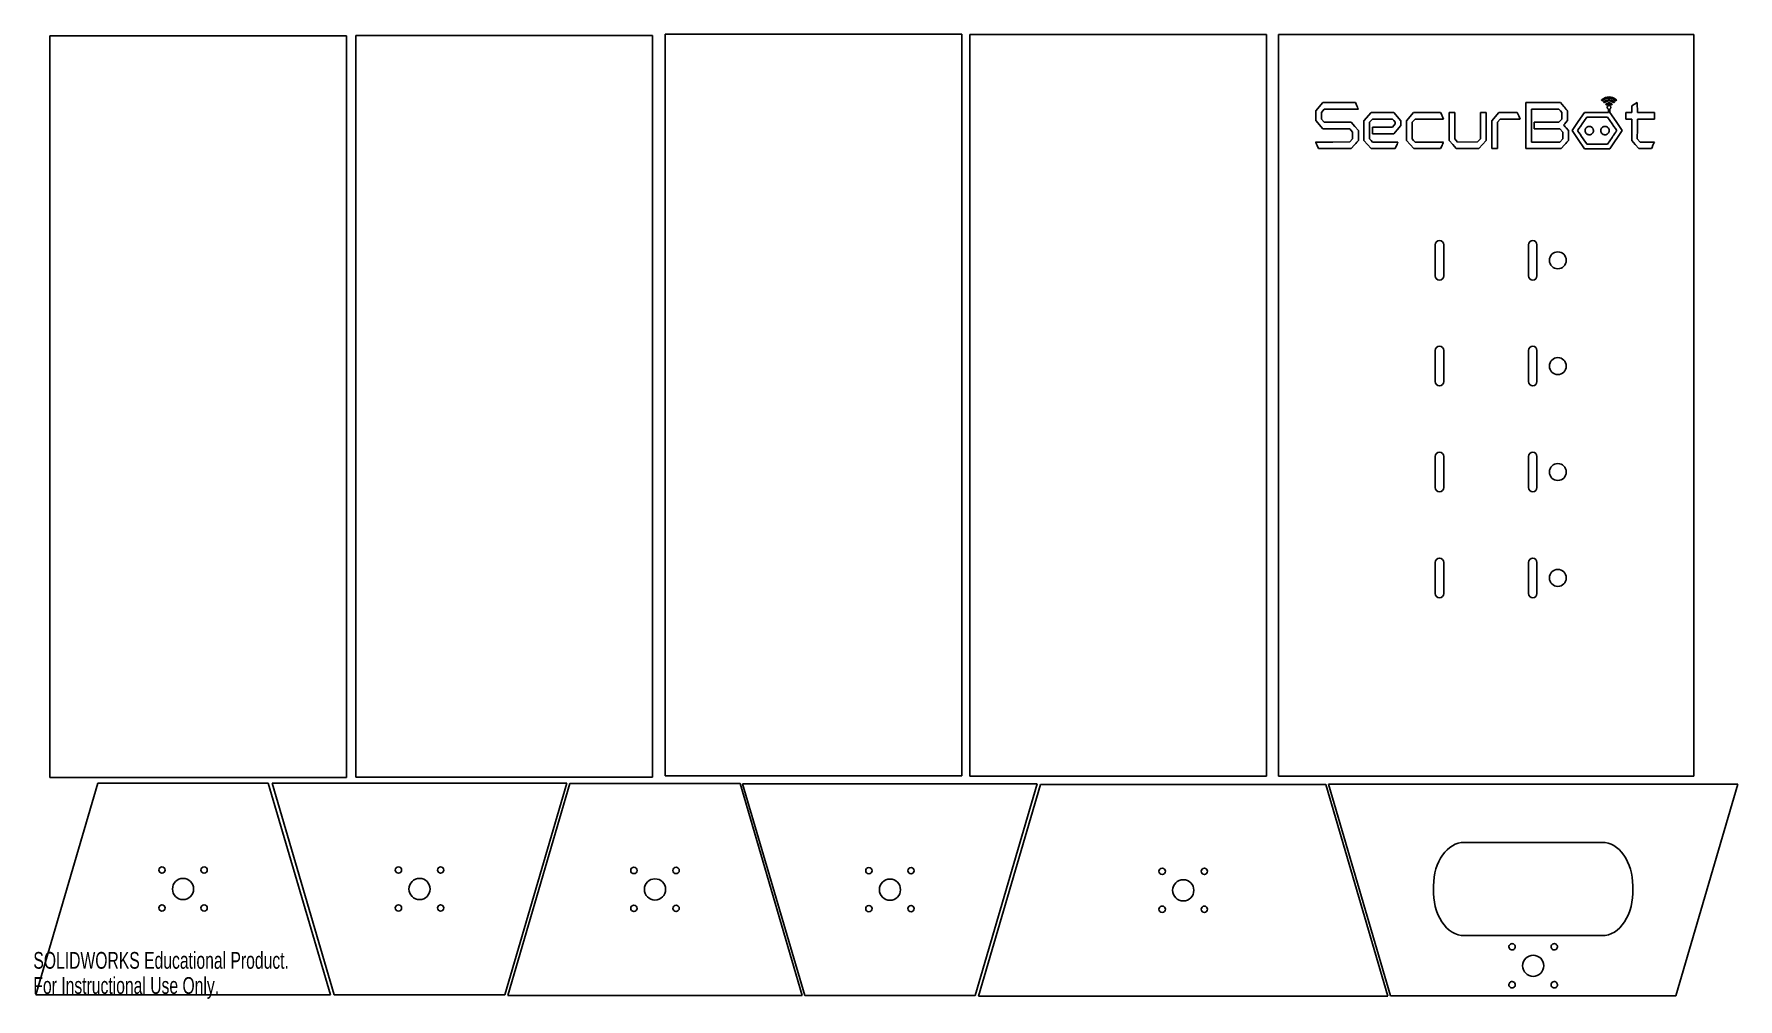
# Model space of a CAD drawing. Header units: millimetres. Extents: x 0 to 804, y 0 to 455.
import ezdxf

# ---------------------------------------------------------------- set-up
doc = ezdxf.new("R2010")
doc.units = ezdxf.units.MM
doc.styles.add('SLDTEXTSTYLE0', font='TXT', dxfattribs={"width": 0.7})

msp = doc.modelspace()

# ---------------------------------------------------------------- linework, layer by layer
at = {"color": 7, "linetype": 'Continuous', "lineweight": 25}
for p, q in [((7.75, 454.38), (147.75, 454.38)), ((7.75, 104.38), (7.75, 454.38)), ((147.75, 454.38), (147.75, 104.38)), ((292.14, 454.63), (152.14, 454.63)), ((152.14, 454.63), (152.14, 104.63)), ((292.14, 104.63), (292.14, 454.63)), ((438.07, 455.25), (298.07, 455.25)), ((298.07, 455.25), (298.07, 105.25)), ((438.07, 105.25), (438.07, 455.25)), ((581.81, 455.1), (441.81, 455.1)), ((441.81, 455.1), (441.81, 105.1)), ((581.81, 105.1), (581.81, 455.1)), ((783.46, 455.07), (587.46, 455.07)), ((587.46, 455.07), (587.46, 105.07)), ((783.46, 105.07), (783.46, 455.07)), ((605.09, 419.03), (608.44, 422.91)), ((605.09, 414.39), (605.09, 419.03)), ((609.1, 419.8), (607.78, 418.26)), ((607.78, 418.26), (607.78, 415.15)), ((608.44, 422.91), (623.85, 422.9)), ((617.14, 419.8), (609.1, 419.8)), ((623.85, 422.9), (624.51, 421.37)), ((627.84, 414.37), (631.19, 418.25)), ((631.19, 418.25), (641.92, 418.25)), ((641.92, 418.25), (645.26, 414.38)), ((647.95, 414.37), (651.3, 418.25)), ((651.3, 418.25), (664.03, 418.25)), ((664.03, 418.25), (664.37, 417.48)), ((668.04, 418.25), (670.73, 418.25)), ((668.04, 405.08), (668.04, 418.25)), ((670.73, 418.25), (670.73, 405.85)), ((682.77, 418.25), (685.46, 418.25)), ((682.77, 405.84), (682.77, 418.25)), ((685.46, 418.25), (685.46, 405.07)), ((688.13, 414.37), (691.48, 418.25)), ((691.48, 418.25), (700.19, 418.24)), ((700.19, 418.24), (700.86, 416.71)), ((704.19, 422.91), (720.54, 422.91)), ((704.19, 401.19), (704.19, 422.91)), ((706.88, 419.8), (706.88, 404.3)), ((719.87, 419.8), (706.88, 419.8)), ((720.54, 419.02), (719.87, 419.8)), ((720.54, 422.91), (722.08, 421.13)), ((721.21, 418.25), (720.54, 419.02)), ((721.21, 415.17), (721.21, 418.25)), ((723.75, 419.18), (723.9, 419.01)), ((723.9, 419.01), (723.9, 414.39)), ((728.99, 413.97), (731.95, 418.23)), ((731.95, 418.23), (743.16, 418.23)), ((739.93, 424.09), (740, 424.16)), ((740.11, 423.92), (739.93, 424.09)), ((740.87, 423.16), (741, 423.28)), ((741.05, 422.97), (740.87, 423.16)), ((741.24, 422.79), (741.05, 422.97)), ((741.41, 422.93), (741.24, 422.79)), ((741.89, 422.14), (742.01, 422.24)), ((742.07, 421.95), (741.89, 422.14)), ((743.16, 419.85), (743.03, 419.94)), ((743.16, 418.23), (743.16, 419.85)), ((743.96, 419.95), (743.84, 419.87)), ((743.84, 419.87), (743.84, 418.18)), ((743.84, 418.18), (746.78, 413.94)), ((744.64, 421.79), (744.53, 421.88)), ((744.82, 421.96), (744.64, 421.79)), ((745.68, 422.82), (745.56, 422.93)), ((745.86, 423), (745.68, 422.82)), ((746.05, 423.18), (745.86, 423)), ((746, 423.23), (746.05, 423.18)), ((747, 424.14), (746.82, 423.96)), ((746.96, 424.18), (747, 424.14)), ((751.48, 418.25), (754.17, 418.25)), ((751.48, 415.16), (751.48, 418.25)), ((754.17, 419.81), (754.18, 421.37)), ((754.17, 418.25), (754.17, 419.81)), ((754.18, 421.37), (756.82, 422.9)), ((756.82, 422.9), (756.84, 418.26)), ((756.84, 418.26), (764.88, 418.25)), ((764.88, 418.25), (764.88, 415.16)), ((608.44, 410.51), (605.09, 414.39)), ((607.78, 415.15), (609.12, 413.6)), ((621.16, 410.51), (608.44, 410.51)), ((609.12, 413.6), (621.84, 413.6)), ((621.84, 409.73), (621.16, 410.51)), ((621.84, 413.6), (623.52, 411.65)), ((623.52, 411.65), (625.2, 409.71)), ((627.84, 405.08), (627.84, 414.37)), ((631.2, 414.39), (630.53, 413.61)), ((630.53, 413.61), (630.53, 405.84)), ((631.87, 415.16), (631.2, 414.39)), ((631.86, 411.27), (641.24, 411.27)), ((631.86, 408.18), (631.86, 411.27)), ((641.24, 415.16), (631.87, 415.16)), ((641.91, 414.39), (641.24, 415.16)), ((641.24, 411.27), (642.57, 412.82)), ((642.57, 413.61), (641.91, 414.39)), ((643.59, 410.12), (641.92, 408.18)), ((642.57, 412.82), (642.57, 413.61)), ((645.26, 412.05), (643.59, 410.12)), ((645.26, 414.38), (645.26, 412.05)), ((647.95, 405.08), (647.95, 414.37)), ((651.97, 415.15), (650.64, 413.61)), ((650.64, 413.61), (650.64, 405.84)), ((665.36, 415.17), (651.97, 415.15)), ((665.03, 415.94), (665.36, 415.17)), ((688.13, 407.78), (688.13, 414.37)), ((692.15, 415.15), (690.81, 413.61)), ((690.81, 413.61), (690.81, 401.19)), ((701.52, 415.17), (692.15, 415.15)), ((700.86, 416.71), (701.52, 415.17)), ((708.21, 413.62), (719.87, 413.62)), ((708.21, 410.51), (708.21, 413.62)), ((720.27, 410.51), (708.21, 410.51)), ((719.87, 413.62), (720.54, 414.39)), ((721.61, 408.95), (720.27, 410.51)), ((720.54, 414.39), (721.21, 415.17)), ((723.9, 414.39), (723, 413.35)), ((723.2, 410.99), (724.3, 409.71)), ((726.04, 409.7), (728.99, 413.97)), ((733.06, 416.1), (730.84, 412.91)), ((742.7, 416.1), (733.06, 416.1)), ((744.92, 412.91), (742.7, 416.1)), ((746.78, 413.94), (749.72, 409.7)), ((754.17, 415.16), (751.48, 415.16)), ((754.17, 405.07), (754.17, 415.16)), ((756.84, 410.51), (756.83, 405.86)), ((764.88, 415.16), (756.84, 415.15)), ((756.84, 415.15), (756.84, 410.51)), ((606.43, 401.19), (605.78, 402.71)), ((613.14, 404.31), (621.18, 404.32)), ((621.18, 404.32), (622.51, 405.84)), ((622.51, 408.95), (621.84, 409.73)), ((623.38, 402.97), (621.84, 401.19)), ((622.51, 405.84), (622.51, 408.95)), ((625.2, 405.09), (625.05, 404.92)), ((625.2, 409.71), (625.2, 405.09)), ((629.52, 403.14), (627.84, 405.08)), ((631.2, 401.19), (629.52, 403.14)), ((630.53, 405.84), (631.19, 405.07)), ((631.19, 405.07), (631.85, 404.31)), ((631.85, 404.31), (637.88, 404.31)), ((641.92, 408.18), (631.86, 408.18)), ((643.24, 402.71), (642.59, 401.19)), ((649.63, 403.14), (647.95, 405.08)), ((651.31, 401.19), (649.63, 403.14)), ((650.64, 405.84), (651.3, 405.07)), ((651.3, 405.07), (651.96, 404.31)), ((651.96, 404.31), (658.66, 404.31)), ((664.69, 402.72), (664.03, 401.19)), ((669.72, 403.13), (668.04, 405.08)), ((671.39, 401.19), (669.72, 403.13)), ((670.73, 405.85), (671.4, 405.08)), ((671.4, 405.08), (672.06, 404.3)), ((672.06, 404.3), (681.45, 404.32)), ((681.45, 404.32), (682.77, 405.84)), ((685.46, 405.07), (682.11, 401.19)), ((688.13, 401.19), (688.13, 407.78)), ((706.88, 404.3), (720.27, 404.3)), ((720.27, 404.3), (721.61, 405.86)), ((722.48, 402.97), (720.94, 401.19)), ((721.61, 405.86), (721.61, 408.95)), ((724.3, 405.09), (724.16, 404.92)), ((724.3, 409.71), (724.3, 405.09)), ((728.99, 405.44), (726.04, 409.7)), ((731.95, 401.17), (728.99, 405.44)), ((732.88, 403.56), (733.07, 403.29)), ((733.07, 403.29), (737.88, 403.29)), ((737.88, 403.29), (742.7, 403.3)), ((742.7, 403.3), (744.92, 406.5)), ((749.72, 409.7), (743.8, 401.17)), ((755.84, 403.13), (754.17, 405.07)), ((757.51, 401.19), (755.84, 403.13)), ((756.83, 405.86), (758.17, 404.3)), ((758.17, 404.3), (761.53, 404.3)), ((621.84, 401.19), (606.43, 401.19)), ((642.59, 401.19), (631.2, 401.19)), ((664.03, 401.19), (651.31, 401.19)), ((682.11, 401.19), (671.39, 401.19)), ((690.81, 401.19), (688.13, 401.19)), ((720.94, 401.19), (704.19, 401.19)), ((743.8, 401.17), (731.95, 401.17)), ((763.54, 401.19), (757.51, 401.19)), ((763.56, 401.25), (763.54, 401.19)), ((661.46, 341.13), (661.46, 355.83)), ((665.46, 341.13), (665.46, 355.83)), ((705.46, 341.13), (705.46, 355.83)), ((709.46, 341.13), (709.46, 355.83)), ((661.46, 291.23), (661.46, 305.93)), ((665.46, 291.23), (665.46, 305.93)), ((705.46, 291.23), (705.46, 305.93)), ((709.46, 291.23), (709.46, 305.93)), ((661.46, 241.22), (661.46, 255.92)), ((665.46, 241.22), (665.46, 255.92)), ((705.46, 241.22), (705.46, 255.92)), ((709.46, 241.22), (709.46, 255.92)), ((661.46, 191.22), (661.46, 205.92)), ((665.46, 191.22), (665.46, 205.92)), ((705.46, 191.22), (705.46, 205.92)), ((709.46, 191.22), (709.46, 205.92)), ((152.14, 104.63), (292.14, 104.63)), ((298.07, 105.25), (438.07, 105.25)), ((441.81, 105.1), (581.81, 105.1)), ((587.46, 105.07), (783.46, 105.07)), ((30.41, 101.77), (1.13, 1.77)), ((147.75, 104.38), (7.75, 104.38)), ((110.85, 101.77), (30.41, 101.77)), ((140.13, 1.77), (110.85, 101.77)), ((112.72, 101.77), (251.72, 101.77)), ((142, 1.77), (112.72, 101.77)), ((251.72, 101.77), (222.44, 1.77)), ((253.1, 101.58), (223.82, 1.58)), ((333.54, 101.58), (253.1, 101.58)), ((362.82, 1.58), (333.54, 101.58)), ((334.68, 101.46), (473.68, 101.46)), ((363.96, 1.46), (334.68, 101.46)), ((473.68, 101.46), (444.4, 1.46)), ((475.26, 101.17), (445.98, 1.17)), ((609.9, 101.17), (475.26, 101.17)), ((639.18, 1.17), (609.9, 101.17)), ((640.38, 1.32), (611.1, 101.32)), ((611.1, 101.32), (804.3, 101.32)), ((804.3, 101.32), (775.02, 1.32)), ((740.2, 73.8), (675.2, 73.8)), ((675.2, 29.76), (740.2, 29.76)), ((1.13, 1.77), (140.13, 1.77)), ((222.44, 1.77), (142, 1.77)), ((223.82, 1.58), (362.82, 1.58)), ((444.4, 1.46), (363.96, 1.46)), ((445.98, 1.17), (639.18, 1.17)), ((775.02, 1.32), (640.38, 1.32))]:
    msp.add_line(p, q, dxfattribs=at)
for centre, radius in [((719.33, 348.48), 4), ((719.33, 298.58), 4), ((719.33, 248.57), 4), ((719.33, 198.57), 4), ((60.68, 60.72), 1.5), ((70.63, 51.77), 5), ((80.58, 60.72), 1.5), ((172.27, 60.72), 1.5), ((182.22, 51.77), 5), ((192.17, 60.72), 1.5), ((283.37, 60.53), 1.5), ((293.32, 51.58), 5), ((303.27, 60.53), 1.5), ((394.23, 60.41), 1.5), ((404.18, 51.46), 5), ((414.13, 60.41), 1.5), ((532.63, 60.12), 1.5), ((552.53, 60.12), 1.5), ((542.58, 51.17), 5), ((60.68, 42.82), 1.5), ((80.58, 42.82), 1.5), ((172.27, 42.82), 1.5), ((192.17, 42.82), 1.5), ((283.37, 42.63), 1.5), ((303.27, 42.63), 1.5), ((394.23, 42.51), 1.5), ((414.13, 42.51), 1.5), ((532.63, 42.22), 1.5), ((552.53, 42.22), 1.5), ((707.7, 15.54), 5)]:
    msp.add_circle(centre, radius, dxfattribs=at)
for centre, radius, start, end in [((620.81, 569.82), 150.07, 268.59709, 271.66632), ((663.46, 355.83), 2, 0, 180), ((707.46, 355.83), 2, 0, 180), ((663.46, 341.13), 2, 180, 0), ((707.46, 341.13), 2, 180, 0), ((663.46, 305.93), 2, 0, 180), ((707.46, 305.93), 2, 0, 180), ((663.46, 291.23), 2, 180, 0), ((707.46, 291.23), 2, 180, 0), ((663.46, 255.92), 2, 0, 180), ((707.46, 255.92), 2, 0, 180), ((663.46, 241.22), 2, 180, 0), ((707.46, 241.22), 2, 180, 0), ((663.46, 205.92), 2, 0, 180), ((707.46, 205.92), 2, 0, 180), ((663.46, 191.22), 2, 180, 0), ((707.46, 191.22), 2, 180, 0), ((697.75, 24.49), 1.5, 138.02785, 318.02976), ((697.75, 24.49), 1.5, 318.02785, 138.02976), ((717.65, 24.49), 1.5, 41.97045, 221.97236), ((717.65, 24.49), 1.5, 221.97045, 41.97236), ((697.75, 6.59), 1.5, 41.97045, 221.97236), ((717.65, 6.59), 1.5, 318.02785, 138.02976), ((697.75, 6.59), 1.5, 221.97045, 41.97236), ((717.65, 6.59), 1.5, 138.02785, 318.02976)]:
    msp.add_arc(centre, radius, start, end, dxfattribs=at)
for centre, major_axis, start_param, end_param in [((675.2, 53.28), (0, 20.52), 0, 1.570796), ((740.2, 53.28), (0, -20.52), 1.570796, 3.141593), ((675.2, 50.28), (0, -20.52), 4.639141, 6.283185), ((675.2, 53.28), (0, 20.52), 1.570796, 1.644045), ((740.2, 50.28), (0, -20.52), 0, 1.644045), ((740.2, 53.28), (0, 20.52), 4.639141, 4.712389)]:
    msp.add_ellipse(centre, major_axis=major_axis, ratio=0.706779, start_param=start_param, end_param=end_param, dxfattribs=at)
for points, knots in [([(624.51, 421.37), (624.68, 420.97), (624.9, 420.48), (625.11, 419.97), (625.16, 419.85), (625.17, 419.82), (625.18, 419.82), (625.18, 419.82), (625.18, 419.82), (625.18, 419.82)], [0, 0, 0, 0, 0.764504, 0.949435, 0.989154, 0.997532, 0.999364, 0.999803, 1, 1, 1, 1]), ([(722.08, 421.13), (722.3, 420.87), (722.71, 420.39), (723.22, 419.8), (723.56, 419.41), (723.71, 419.24), (723.75, 419.18)], [0, 0, 0, 0, 0.402103, 0.73338, 0.913959, 1, 1, 1, 1]), ([(740.3, 423.74), (740.3, 423.74), (740.3, 423.74), (740.3, 423.74), (740.29, 423.74), (740.29, 423.74), (740.29, 423.74), (740.28, 423.75), (740.26, 423.77), (740.2, 423.82), (740.15, 423.88), (740.11, 423.92)], [0, 0, 0, 0, 0.000422, 0.00094, 0.002184, 0.005593, 0.015195, 0.043684, 0.127689, 0.368366, 1, 1, 1, 1]), ([(740.54, 423.94), (740.48, 423.89), (740.4, 423.82), (740.32, 423.76), (740.3, 423.74), (740.3, 423.74), (740.3, 423.74), (740.3, 423.74), (740.3, 423.74), (740.3, 423.74)], [0, 0, 0, 0, 0.763041, 0.948445, 0.988646, 0.997283, 0.999215, 0.99971, 1, 1, 1, 1]), ([(742.61, 424.96), (742.19, 424.85), (741.43, 424.64), (740.82, 424.16), (740.54, 423.94)], [0, 0, 0, 0, 0.554533, 1, 1, 1, 1]), ([(742.86, 423.65), (742.56, 423.57), (742.03, 423.42), (741.6, 423.08), (741.41, 422.93)], [0, 0, 0, 0, 0.561521, 1, 1, 1, 1]), ([(742.27, 421.77), (742.27, 421.77), (742.27, 421.77), (742.27, 421.77), (742.27, 421.77), (742.26, 421.77), (742.26, 421.77), (742.25, 421.78), (742.23, 421.8), (742.17, 421.86), (742.11, 421.91), (742.07, 421.95)], [0, 0, 0, 0, 0.000513, 0.001164, 0.002509, 0.006166, 0.01618, 0.045115, 0.129824, 0.37068, 1, 1, 1, 1]), ([(742.37, 421.85), (742.35, 421.83), (742.31, 421.8), (742.28, 421.77), (742.27, 421.77), (742.27, 421.77), (742.27, 421.77), (742.27, 421.77), (742.27, 421.77)], [0, 0, 0, 0, 0.749511, 0.939554, 0.983874, 0.994982, 0.997866, 1, 1, 1, 1]), ([(744.53, 421.88), (744.34, 422), (743.97, 422.23), (743.34, 422.28), (742.79, 422.15), (742.51, 421.95), (742.37, 421.85)], [0, 0, 0, 0, 0.283071, 0.5618642, 0.7801903, 1, 1, 1, 1]), ([(743.03, 419.94), (742.97, 419.99), (742.84, 420.09), (742.68, 420.33), (742.65, 420.53), (742.63, 420.66)], [0, 0, 0, 0, 0.280081, 0.565147, 1, 1, 1, 1]), ([(743.48, 423.7), (743.35, 423.7), (743.14, 423.71), (742.94, 423.67), (742.86, 423.65)], [0, 0, 0, 0, 0.6346936, 1, 1, 1, 1]), ([(744.47, 423.55), (744.3, 423.6), (743.97, 423.7), (743.63, 423.7), (743.48, 423.7)], [0, 0, 0, 0, 0.53344, 1, 1, 1, 1]), ([(744.34, 420.66), (744.34, 420.58), (744.32, 420.42), (744.2, 420.16), (744.05, 420.03), (743.96, 419.95)], [0, 0, 0, 0, 0.277946, 0.565909, 1, 1, 1, 1]), ([(744.01, 422.71), (744.15, 422.67), (744.4, 422.59), (744.62, 422.45), (744.72, 422.39)], [0, 0, 0, 0, 0.566527, 1, 1, 1, 1]), ([(746.63, 423.78), (746.63, 423.78), (746.63, 423.78), (746.63, 423.78), (746.63, 423.78), (746.62, 423.78), (746.61, 423.79), (746.59, 423.81), (746.51, 423.87), (746.45, 423.93), (746.4, 423.97)], [0, 0, 0, 0, 0.001188, 0.002942, 0.006922, 0.017525, 0.047351, 0.133103, 0.374463, 1, 1, 1, 1]), ([(746.82, 423.96), (746.77, 423.91), (746.72, 423.85), (746.65, 423.8), (746.64, 423.78), (746.63, 423.78), (746.63, 423.78), (746.63, 423.78), (746.63, 423.78)], [0, 0, 0, 0, 0.756004, 0.94366, 0.986005, 0.995911, 0.998324, 1, 1, 1, 1]), ([(746.71, 424.4), (746.77, 424.35), (746.85, 424.28), (746.93, 424.2), (746.96, 424.18)], [0, 0, 0, 0, 0.691576, 1, 1, 1, 1]), ([(664.37, 417.48), (664.49, 417.18), (664.72, 416.67), (664.94, 416.16), (665.03, 415.94)], [0, 0, 0, 0, 0.567236, 1, 1, 1, 1]), ([(733.05, 411.32), (733.24, 411.43), (733.59, 411.63), (733.99, 411.65), (734.16, 411.66)], [0, 0, 0, 0, 0.553889, 1, 1, 1, 1]), ([(734.16, 411.66), (734.38, 411.64), (734.77, 411.62), (735.11, 411.43), (735.25, 411.34)], [0, 0, 0, 0, 0.559462, 1, 1, 1, 1]), ([(740.45, 411.32), (740.65, 411.43), (740.99, 411.63), (741.39, 411.65), (741.57, 411.66)], [0, 0, 0, 0, 0.553877, 1, 1, 1, 1]), ([(741.57, 411.66), (741.8, 411.64), (742.2, 411.62), (742.54, 411.41), (742.69, 411.32)], [0, 0, 0, 0, 0.5589, 1, 1, 1, 1]), ([(742.69, 411.32), (742.81, 411.23), (743.01, 411.07), (743.17, 410.86), (743.24, 410.77)], [0, 0, 0, 0, 0.565941, 1, 1, 1, 1]), ([(643.9, 404.27), (643.9, 404.26), (643.9, 404.26), (643.89, 404.23), (643.86, 404.17), (643.78, 403.98), (643.57, 403.49), (643.38, 403.04), (643.24, 402.71)], [0, 0, 0, 0, 0.0059947, 0.0160641, 0.0451741, 0.1300442, 0.3711333, 1, 1, 1, 1]), ([(732.78, 408.26), (732.64, 408.42), (732.39, 408.7), (732.28, 409.05), (732.23, 409.21)], [0, 0, 0, 0, 0.560146, 1, 1, 1, 1]), ([(733.92, 407.7), (733.68, 407.76), (733.25, 407.86), (732.92, 408.14), (732.78, 408.26)], [0, 0, 0, 0, 0.5664069, 1, 1, 1, 1]), ([(734.23, 407.7), (734.16, 407.7), (734.05, 407.7), (733.95, 407.7), (733.92, 407.7)], [0, 0, 0, 0, 0.684092, 1, 1, 1, 1]), ([(735.55, 408.26), (735.33, 408.09), (734.94, 407.77), (734.45, 407.72), (734.23, 407.7)], [0, 0, 0, 0, 0.5561874, 1, 1, 1, 1]), ([(740.19, 408.26), (740.05, 408.42), (739.8, 408.7), (739.69, 409.05), (739.64, 409.21)], [0, 0, 0, 0, 0.560144, 1, 1, 1, 1]), ([(741.33, 407.7), (741.09, 407.76), (740.66, 407.86), (740.33, 408.14), (740.19, 408.26)], [0, 0, 0, 0, 0.5664069, 1, 1, 1, 1]), ([(741.64, 407.7), (741.56, 407.7), (741.46, 407.7), (741.36, 407.7), (741.33, 407.7)], [0, 0, 0, 0, 0.68414, 1, 1, 1, 1]), ([(742.95, 408.26), (742.74, 408.09), (742.35, 407.77), (741.85, 407.72), (741.64, 407.7)], [0, 0, 0, 0, 0.5561874, 1, 1, 1, 1]), ([(744.92, 406.5), (745.21, 406.91), (745.73, 407.66), (746.41, 408.64), (746.85, 409.3), (747.08, 409.61), (747.13, 409.7), (747.14, 409.7), (747.14, 409.7), (747.14, 409.7), (747.14, 409.7), (747.14, 409.7)], [0, 0, 0, 0, 0.3875929, 0.7053288, 0.9204023, 0.9945965, 0.9996136, 0.9999085, 0.9999753, 0.9999924, 1, 1, 1, 1])]:
    msp.add_open_spline(points, degree=3, knots=knots, dxfattribs=at)
for points in [[(740, 424.16), (740.03, 424.2), (740.15, 424.3), (740.26, 424.4)], [(740.26, 424.4), (741.15, 425.15), (742.33, 425.58), (743.49, 425.58)], [(741, 423.28), (741.6, 423.82), (742.3, 424.13), (743.11, 424.22)], [(742.01, 422.24), (742.27, 422.46), (742.59, 422.62), (742.92, 422.71)], [(746.4, 423.97), (745.36, 424.87), (743.97, 425.23), (742.61, 424.96)], [(742.63, 420.66), (742.63, 421.21), (743.19, 421.64), (743.72, 421.47)], [(742.92, 422.71), (743.1, 422.76), (743.17, 422.77), (743.47, 422.77)], [(743.11, 424.22), (744.05, 424.33), (745.05, 424.03), (745.81, 423.4)], [(743.47, 422.77), (743.76, 422.77), (743.83, 422.76), (744.01, 422.71)], [(743.49, 425.58), (744.64, 425.58), (745.82, 425.15), (746.71, 424.4)], [(743.72, 421.47), (744.08, 421.36), (744.34, 421.02), (744.34, 420.66)], [(745.56, 422.93), (745.24, 423.2), (744.84, 423.43), (744.47, 423.55)], [(744.72, 422.39), (744.87, 422.29), (745, 422.18), (745, 422.15)], [(745, 422.15), (745, 422.14), (744.92, 422.06), (744.82, 421.96)], [(745.81, 423.4), (745.9, 423.33), (745.98, 423.25), (746, 423.23)], [(723, 413.35), (722.5, 412.78), (722.1, 412.3), (722.1, 412.28)], [(722.1, 412.28), (722.1, 412.27), (722.59, 411.69), (723.2, 410.99)], [(730.84, 412.91), (729.62, 411.15), (728.62, 409.7), (728.63, 409.69)], [(732.19, 409.68), (732.19, 410.11), (732.28, 410.42), (732.5, 410.77)], [(732.5, 410.77), (732.61, 410.94), (732.87, 411.21), (733.05, 411.32)], [(735.25, 411.34), (735.42, 411.23), (735.69, 410.97), (735.81, 410.8)], [(735.81, 410.8), (736.04, 410.44), (736.14, 410.12), (736.14, 409.68)], [(739.59, 409.68), (739.59, 410.11), (739.69, 410.42), (739.91, 410.77)], [(739.91, 410.77), (740.02, 410.94), (740.28, 411.21), (740.45, 411.32)], [(743.24, 410.77), (743.46, 410.42), (743.55, 410.1), (743.55, 409.68)], [(747.14, 409.7), (747.14, 409.71), (746.14, 411.15), (744.92, 412.91)], [(605.12, 404.26), (605.11, 404.3), (605.16, 404.3), (613.14, 404.31)], [(605.78, 402.71), (605.42, 403.54), (605.12, 404.24), (605.12, 404.26)], [(625.05, 404.92), (624.98, 404.83), (624.22, 403.95), (623.38, 402.97)], [(637.88, 404.31), (643.65, 404.3), (643.91, 404.3), (643.9, 404.27)], [(658.66, 404.31), (664, 404.3), (665.35, 404.3), (665.35, 404.28)], [(665.35, 404.28), (665.35, 404.26), (665.05, 403.56), (664.69, 402.72)], [(724.16, 404.92), (724.08, 404.83), (723.32, 403.95), (722.48, 402.97)], [(728.63, 409.69), (728.63, 409.67), (732.3, 404.38), (732.88, 403.56)], [(732.23, 409.21), (732.2, 409.35), (732.19, 409.46), (732.19, 409.68)], [(736.09, 409.21), (736, 408.84), (735.82, 408.53), (735.55, 408.26)], [(736.14, 409.68), (736.14, 409.46), (736.13, 409.35), (736.09, 409.21)], [(739.64, 409.21), (739.6, 409.35), (739.59, 409.46), (739.59, 409.68)], [(743.5, 409.21), (743.41, 408.84), (743.23, 408.53), (742.95, 408.26)], [(743.55, 409.68), (743.55, 409.46), (743.54, 409.35), (743.5, 409.21)], [(761.53, 404.3), (764.2, 404.3), (764.88, 404.3), (764.87, 404.28)], [(764.87, 404.28), (764.85, 404.23), (763.59, 401.31), (763.56, 401.25)]]:
    msp.add_open_spline(points, degree=3, dxfattribs=at)

# ---------------------------------------------------------------- texts
at = {"color": 7, "linetype": 'Continuous', "char_height": 7.9096, "attachment_point": 1, "style": 'SLDTEXTSTYLE0'}
for s, insert in [('SOLIDWORKS Educational Product.', (0, 22.06)), ('For Instructional Use Only.', (0, 10.2))]:
    msp.add_mtext(s, dxfattribs=dict(at, insert=insert))

doc.saveas('drawing.dxf')
